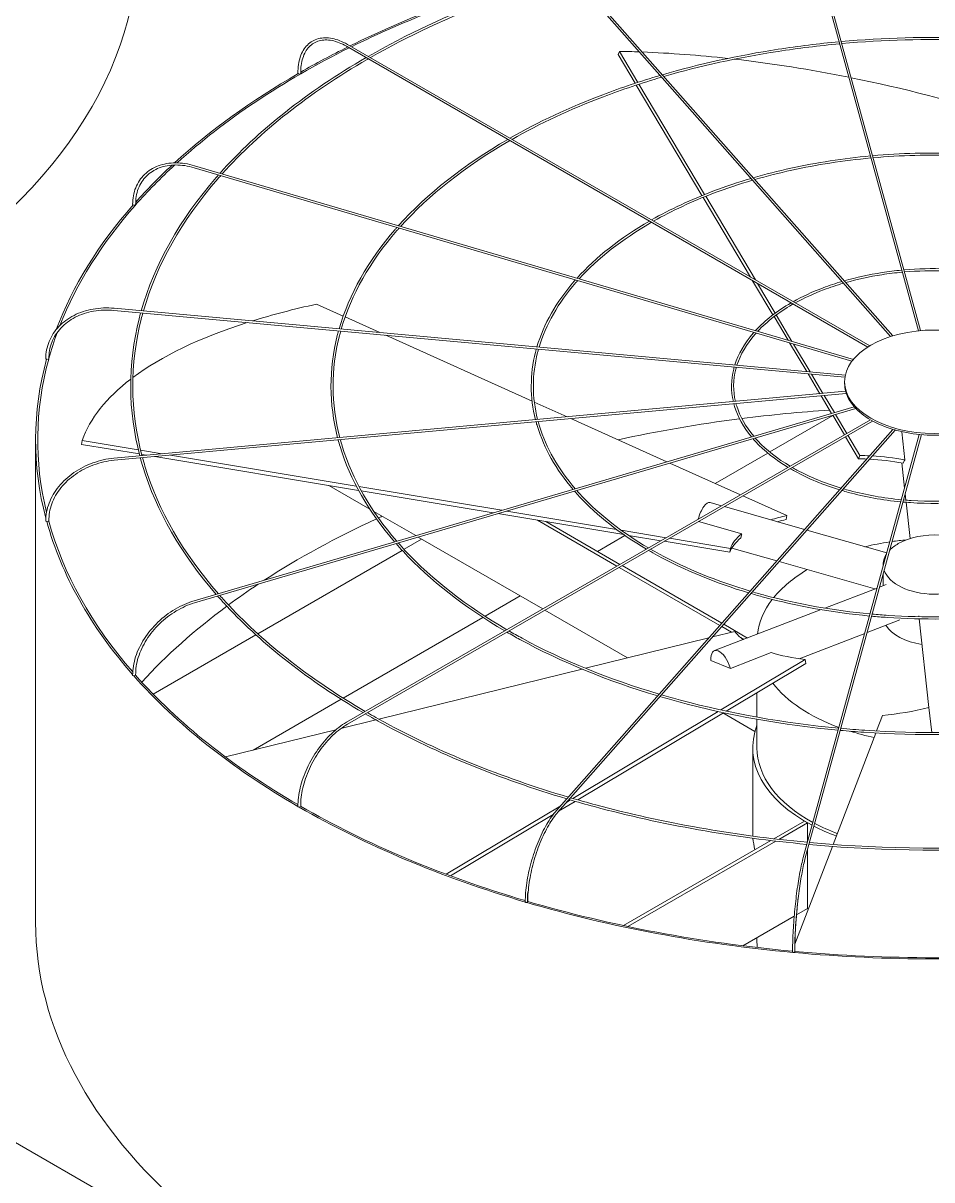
# Model space of a CAD drawing. Header units: millimetres. Extents: x -312439 to 477422, y -331570 to 212570.
# Drawn here: x 395157.4 to 395422.5, y 106336.6 to 106674.1 of the extents above; entities that cross this region are included whole.
import ezdxf

# ---------------------------------------------------------------- set-up
doc = ezdxf.new("R2010")
doc.units = ezdxf.units.MM

msp = doc.modelspace()

# ---------------------------------------------------------------- linework, layer by layer
at = {"color": 3, "linetype": 'Continuous', "lineweight": 0, "extrusion": (0, 0.816497, 0.57735)}
for p, q in [((396004.965, 105856.857), (393969.388, 107032.098)), ((395161.05, 106411.683), (395161.05, 106552.423))]:
    msp.add_line(p, q, dxfattribs=at)
at = {"color": 0, "linetype": 'Continuous', "lineweight": 0, "extrusion": (0, 0.816497, 0.57735)}
for p, q in [((395385.571, 106706.9), (395419.192, 106584.343)), ((395384.98, 106706.738), (395418.573, 106584.283)), ((395411.113, 106582.817), (395313.431, 106693.501)), ((395410.472, 106582.618), (395312.972, 106693.096)), ((395251.739, 106667.316), (395403.771, 106579.54)), ((395252.045, 106667.847), (395404.363, 106579.906)), ((395330.972, 106664.873), (395331.342, 106665.84)), ((395335.934, 106656.533), (395330.972, 106664.873)), ((395331.342, 106665.84), (395336.726, 106656.792)), ((395337.047, 106656.253), (395356.197, 106624.066)), ((395355.435, 106623.758), (395336.255, 106655.994)), ((395207.262, 106631.89), (395399.193, 106575.429)), ((395207.435, 106632.478), (395399.602, 106575.947)), ((395369.577, 106599.99), (395355.752, 106623.226)), ((395356.514, 106623.534), (395371.018, 106599.158)), ((395376.143, 106588.955), (395370.218, 106598.912)), ((395371.659, 106598.081), (395376.798, 106589.443)), ((395250.783, 106588.593), (395243.024, 106592.084)), ((395397.143, 106570.768), (395183.902, 106590.268)), ((395397.257, 106571.373), (395183.958, 106590.877)), ((395377.112, 106588.915), (395381.693, 106581.216)), ((395261.45, 106583.791), (395251.343, 106588.34)), ((395380.547, 106581.553), (395376.458, 106588.425)), ((395305.88, 106563.795), (395263.165, 106583.019)), ((395385.991, 106572.403), (395381.007, 106580.779)), ((395382.154, 106580.442), (395386.991, 106572.311)), ((395389.828, 106565.955), (395386.378, 106571.753)), ((395387.378, 106571.661), (395390.725, 106566.037)), ((395397.04, 106568.934), (395397.04, 106569.434)), ((395397.344, 106566.642), (395183.902, 106547.124)), ((395397.525, 106566.044), (395183.958, 106546.514)), ((395393.244, 106560.213), (395390.175, 106565.371)), ((395391.072, 106565.454), (395394.049, 106560.449)), ((395207.262, 106505.501), (395399.832, 106562.15)), ((395207.435, 106504.914), (395400.291, 106561.647)), ((395316.067, 106559.21), (395306.531, 106563.502)), ((395404.593, 106558.326), (395251.739, 106470.076)), ((395345.226, 106546.087), (395317.203, 106558.699)), ((395375.19, 106548.956), (395393.613, 106559.593)), ((395396.982, 106553.931), (395393.567, 106559.669)), ((395394.372, 106559.906), (395397.685, 106554.338)), ((395252.045, 106469.545), (395405.212, 106557.976)), ((395312.972, 106444.296), (395411.149, 106555.541)), ((395313.431, 106443.89), (395411.799, 106555.353)), ((395174.454, 106551.165), (395174.619, 106552.311)), ((395174.619, 106552.311), (395191.006, 106549.582)), ((395384.98, 106430.654), (395418.834, 106554.059)), ((395419.454, 106554.003), (395385.571, 106430.492)), ((395401.126, 106546.966), (395397.295, 106553.405)), ((395397.999, 106553.811), (395401.496, 106547.933)), ((395414.649, 106546.658), (395413.736, 106554.867)), ((395191.309, 106548.359), (395174.454, 106551.165)), ((395191.663, 106549.473), (395198.017, 106548.415)), ((395193.471, 106547.999), (395191.97, 106548.249)), ((395359.271, 106539.765), (395374.624, 106548.63)), ((395255.288, 106537.708), (395195.856, 106547.602)), ((395200.402, 106548.018), (395254.606, 106538.994)), ((395366.674, 106536.433), (395346.083, 106545.701)), ((395401.126, 106546.966), (395401.496, 106547.933)), ((395413.705, 106545.787), (395414.53, 106538.37)), ((395258.551, 106532.245), (395246.578, 106539.158)), ((395255.362, 106538.868), (395297.077, 106531.923)), ((395294.532, 106531.174), (395256.056, 106537.58)), ((395380.147, 106530.37), (395367.362, 106536.124)), ((395414.713, 106536.723), (395414.918, 106534.882)), ((395271.925, 106524.524), (395259.743, 106531.557)), ((395298.463, 106531.692), (395330.492, 106526.36)), ((395357.795, 106534.195), (395361.141, 106533.239)), ((395361.961, 106533.005), (395385.361, 106526.32)), ((395414.987, 106534.262), (395416.162, 106523.696)), ((395332.612, 106524.834), (395295.918, 106530.943)), ((395307.433, 106529.026), (395330.639, 106515.628)), ((395331.505, 106516.128), (395309.867, 106528.621)), ((395354.392, 106528.635), (395367.015, 106525.029)), ((395379.982, 106529.225), (395380.147, 106530.37)), ((395324.918, 106519.932), (395332.973, 106524.583)), ((395331.836, 106526.136), (395345.033, 106523.939)), ((395343.456, 106523.029), (395334.035, 106524.597)), ((395386.013, 106526.134), (395409.345, 106519.468)), ((395268.516, 106520.552), (395273.66, 106523.522)), ((395308.985, 106503.127), (395272.658, 106524.101)), ((395363.567, 106519.68), (395344.407, 106522.87)), ((395345.984, 106523.78), (395363.732, 106520.826)), ((395225.842, 106495.914), (395267.972, 106520.238)), ((395363.567, 106519.68), (395363.732, 106520.826)), ((395364.133, 106520.887), (395377.257, 106517.138)), ((395331.251, 106515.275), (395360.639, 106498.308)), ((395361.224, 106498.97), (395332.117, 106515.775)), ((395377.909, 106516.951), (395405.864, 106508.965)), ((395408.299, 106516.087), (395408.299, 106515.658)), ((395408.299, 106513.343), (395408.299, 106509.902)), ((395391.306, 106503.365), (395406.534, 106509.223)), ((395407.244, 106509.496), (395409.189, 106510.244)), ((395292.143, 106501.009), (395302.398, 106506.93)), ((395333.7, 106488.858), (395309.598, 106502.773)), ((395359.081, 106490.97), (395390.178, 106502.932)), ((395418.701, 106500.862), (395418.674, 106501.105)), ((395250.787, 106477.132), (395291.548, 106500.665)), ((395361.18, 106497.995), (395364.056, 106496.335)), ((395368.683, 106494.663), (395361.765, 106498.658)), ((395403.611, 106496.254), (395413.158, 106499.926)), ((395421.649, 106474.348), (395418.769, 106500.248)), ((395195.332, 106478.299), (395225.285, 106495.593)), ((395357.466, 106494.712), (395321.449, 106485.84)), ((395364.989, 106496.565), (395358.51, 106494.969)), ((395366.691, 106494.814), (395367.644, 106494.263)), ((395383.785, 106488.627), (395402.901, 106495.981)), ((395358.012, 106488.077), (395363.708, 106485.808)), ((395360.919, 106473.67), (395385.511, 106488.39)), ((395363.708, 106485.808), (395375.641, 106490.398)), ((395385.717, 106487.258), (395385.511, 106488.39)), ((395320.444, 106485.593), (395261.176, 106470.994)), ((395385.717, 106487.258), (395362.46, 106473.337)), ((395371.475, 106471.577), (395371.475, 106478.734)), ((395224.514, 106461.963), (395250.188, 106476.786)), ((395421.649, 106474.348), (395422.457, 106467.082)), ((395260.302, 106470.779), (395250.11, 106468.268)), ((395317.777, 106447.846), (395360.154, 106473.212)), ((395361.689, 106472.876), (395319.19, 106447.437)), ((395370.89, 106467.386), (395361.538, 106472.786)), ((395371.475, 106462.645), (395371.475, 106470.955)), ((395408.118, 106472.084), (395406.379, 106467.546)), ((395248.663, 106467.912), (395216.403, 106459.966)), ((395406.149, 106466.945), (395393.694, 106434.437)), ((395370.25, 106437.642), (395370.25, 106462.645)), ((395318.471, 106447.007), (395313.618, 106444.102)), ((395315.965, 106446.762), (395317.061, 106447.417)), ((395280.833, 106425.733), (395314.234, 106445.725)), ((395312.045, 106443.16), (395282.125, 106425.251)), ((395385.35, 106441.249), (395376.408, 106436.086)), ((395377.851, 106435.919), (395386.216, 106440.749)), ((395386.216, 106440.749), (395385.35, 106441.249)), ((395386.216, 106440.749), (395386.216, 106435.16)), ((395375.523, 106435.575), (395332.537, 106410.757)), ((395333.804, 106410.489), (395376.961, 106435.405)), ((395393.465, 106433.84), (395382.543, 106405.333)), ((395386.216, 106432.845), (395386.216, 106415.746)), ((395382.348, 106413.512), (395367.377, 106404.869)), ((395386.216, 106415.746), (395383.013, 106413.896)), ((395371.475, 106406.248), (395371.475, 106407.235)), ((395381.865, 106403.563), (395381.762, 106403.295))]:
    msp.add_line(p, q, dxfattribs=at)
at = {"color": 3, "linetype": 'Continuous', "lineweight": 0}
for centre, start_param, end_param in [((394928.579, 106697.296), 2.3561945, 3.1415927), ((395423.275, 106411.683), 0, 2.3561945)]:
    msp.add_ellipse(centre, major_axis=(-262.225, 0), ratio=0.5773503, start_param=start_param, end_param=end_param, dxfattribs=at)
at = {"color": 0, "linetype": 'Continuous', "lineweight": 0}
for centre, major_axis, ratio, start_param, end_param in [((395423.275, 106552.423), (-262.225, 0), 0.5773503, 5.1849758, 5.420347), ((395423.275, 106552.423), (-261.613, 0), 0.5773503, 5.183912, 5.4201653), ((395423.275, 106552.423), (-261.613, 0), 0.5773503, 5.4234857, 5.718128), ((395423.275, 106552.423), (-262.225, 0), 0.5773503, 5.4236595, 5.4949761), ((395423.646, 106510.707), (-236.033, 90.421), 0.5343599, 5.2814302, 5.3074736), ((395423.646, 106510.707), (-236.033, 90.421), 0.5343599, 5.1688261, 5.2776752), ((395423.646, 106510.707), (-236.033, 90.421), 0.5343599, 5.0198116, 5.1604272), ((395423.275, 106552.423), (-262.225, 0), 0.5773503, 5.4989549, 5.7196003), ((395237.854, 106659.476), (0.306, 0), 0.5773503, 3.1415927, 4.450555), ((395238.07, 106659.351), (0.306, 0.004), 0.5683066, 3.9193388, 5.4901351), ((395238.07, 106659.351), (0.306, 0.004), 0.5683066, 5.4901351, 6.2831853), ((395423.646, 106510.707), (-236.033, 90.421), 0.5343599, 4.8289255, 5.0170065), ((395423.275, 106552.423), (-261.613, 0), 0.5773503, 5.7230202, 5.8115447), ((395423.275, 106552.423), (-262.225, 0), 0.5773503, 5.7247725, 5.8068149), ((395423.275, 106552.423), (-262.225, 0), 0.5773503, 5.8129334, 6.0685314), ((395423.275, 106552.423), (-261.613, 0), 0.5773503, 5.8119417, 6.0598961), ((395189.659, 106621.178), (0.306, 0), 0.5773503, 3.1415927, 4.7647143), ((395189.932, 106621.098), (0.306, 0.005), 0.5715189, 4.2314546, 5.8022509), ((395189.932, 106621.098), (0.306, 0.005), 0.5715189, 5.8022509, 6.2831853), ((395423.44, 106510.885), (-250.189, 35.961), 0.3284711, 5.5638228, 5.6785471), ((395423.44, 106510.885), (-250.189, 35.961), 0.3284711, 5.6885713, 5.965771), ((395423.275, 106552.423), (-261.613, 0), 0.5773503, 6.0736106, 6.1250005), ((395423.275, 106552.423), (-262.225, 0), 0.5773503, 6.126925, 6.4343205), ((395423.275, 106552.423), (-261.613, 0), 0.5773503, 6.1262297, 6.4235661), ((395164.321, 106576.155), (0.306, 0), 0.5773503, 3.1415927, 5.0788735), ((395164.624, 106576.128), (0.306, 0.006), 0.5752952, 4.5444916, 6.1152879), ((395164.624, 106576.128), (0.306, 0.006), 0.5752952, 6.1152879, 6.2831853), ((395423.44, 106510.885), (-250.189, 35.961), 0.3284711, 5.9728515, 6.2156373), ((395423.167, 106568.934), (-26.126, 0), 0.5773503, 0, 0.1535113), ((395423.167, 106568.934), (-26.126, 0), 0.5773503, 0.160648, 0.4676706), ((395423.167, 106568.934), (-26.126, 0), 0.5773503, 0.4748072, 0.7818298), ((395423.275, 106411.183), (-261.613, 0), 0.5773503, 4.9315023, 5.0730373), ((395423.275, 106411.183), (-261.613, 0), 0.5773503, 4.8296672, 4.9289778), ((395423.167, 106568.934), (-26.126, 0), 0.5773503, 0.7889665, 1.0959891), ((395423.167, 106568.934), (-26.126, 0), 0.5773503, 1.1031258, 1.4101484), ((395423.167, 106568.934), (-26.126, 0), 0.5773503, 1.417285, 1.7243076), ((395423.275, 106509.74), (-56.639, 21.698), 0.5343599, 5.2632147, 5.3074736), ((395423.646, 106510.707), (56.639, -21.698), 0.5343599, 2.113134, 2.1658809), ((395423.275, 106509.74), (-56.639, 21.698), 0.5343599, 5.0728277, 5.2488944), ((395423.646, 106510.707), (56.639, -21.698), 0.5343599, 1.92896, 2.0989228), ((395356.277, 106528.88), (1.518, 5.315), 0.3621096, 0, 1.5955332), ((395164.321, 106528.816), (0.306, 0), 0.5773503, 3.1415927, 5.3930328), ((395423.275, 106552.423), (-262.225, 0), 0.5773503, 0.15775, 0.4689102), ((395164.624, 106528.844), (0.306, 0.006), 0.5792658, 4.8585762, 6.2831853), ((395423.275, 106552.423), (-261.613, 0), 0.5773503, 0.1573017, 0.4645126), ((395423.275, 106411.183), (-261.613, 0), 0.5773503, 5.3840325, 5.5566031), ((395423.275, 106411.183), (-261.613, 0), 0.5773503, 5.3759613, 5.381266), ((395423.44, 106510.885), (-60.036, 8.629), 0.3284711, 5.5638228, 5.6832782), ((395423.275, 106509.74), (-60.036, 8.629), 0.3284711, 5.5638228, 5.6281345), ((395423.44, 106510.885), (-60.036, 8.629), 0.3284711, 5.9787164, 6.2156373), ((395423.275, 106516.087), (-14.976, 0), 0.5773503, 3.6916997, 5.4977871), ((395423.275, 106509.74), (-60.036, 8.629), 0.3284711, 5.9809914, 6.2156373), ((395423.275, 106493.775), (-51.8, 0), 0.5773503, 4.9668384, 5.1151413), ((395423.275, 106516.087), (-14.976, 0), 0.5773503, 5.4977871, 5.7722245), ((395423.275, 106493.775), (-51.8, 0), 0.5773503, 4.8725497, 4.9536635), ((395423.275, 106516.087), (-14.976, 0), 0.5773503, 5.9253681, 6.3268432), ((395423.275, 106493.775), (-51.8, 0), 0.5773503, 5.5125312, 5.8454489), ((395423.275, 106516.087), (-14.976, 0), 0.5773503, 0.1968015, 2.9056449), ((395423.275, 106411.183), (-261.613, 0), 0.5773503, 5.5668053, 5.6187776), ((395423.275, 106493.775), (-51.8, 0), 0.5773503, 5.864801, 6.2160224), ((395423.275, 106411.183), (-261.613, 0), 0.5773503, 5.6218563, 5.7966666), ((395423.275, 106501.18), (-14.976, 0), 0.5773503, 0.3310244, 1.3226651), ((395423.069, 106510.871), (-59.674, -10.853), 0.3443205, 0.1772511, 0.3142745), ((395361.066, 106485.811), (-1.984, 5.159), 0.4527097, 4.5393785, 7.2340672), ((395423.069, 106510.871), (-59.674, -10.853), 0.3443205, 0.5921448, 0.8290657), ((395189.659, 106483.794), (0.306, 0), 0.5773503, 3.1415927, 5.7071921), ((395423.275, 106552.423), (-262.225, 0), 0.5773503, 0.4717795, 0.7837457), ((395189.932, 106483.874), (0.306, 0.005), 0.5830421, 5.1737369, 6.2831853), ((395423.275, 106552.423), (-261.613, 0), 0.5773503, 0.4715588, 0.781436), ((395423.275, 106493.775), (-51.8, 0), 0.5773503, 0.4237953, 1.0021877), ((395422.905, 106510.679), (-56.425, -22.248), 0.5660586, 1.0925617, 1.3294826), ((395423.275, 106462.645), (-53.025, 0), 0.5773503, 6.0678252, 7.1147249), ((395423.275, 106493.775), (-51.8, 0), 0.5773503, 1.0153625, 1.0203014), ((395423.275, 106493.775), (-51.8, 0), 0.5773503, 1.0757224, 1.2236785), ((395423.275, 106462.645), (-51.8, 0), 0.5773503, 0, 0.8158921), ((395237.854, 106445.495), (0.306, 0), 0.5773503, 3.1415927, 6.0213513), ((395423.275, 106552.423), (-262.225, 0), 0.5773503, 0.7858257, 1.0981183), ((395238.07, 106445.62), (0.306, 0.004), 0.5862544, 5.4898935, 6.2831853), ((395423.275, 106552.423), (-261.613, 0), 0.5773503, 0.7858227, 1.096892), ((395423.275, 106462.645), (-51.8, 0), 0.5773503, 0.8304704, 0.9913861), ((395423.275, 106437.642), (-53.025, 0), 0.5773503, 0, 0.0255506), ((395423.275, 106462.645), (-53.025, 0), 0.5773503, 0.8456372, 1.0001122), ((395423.275, 106437.642), (-53.025, 0), 0.5773503, 0.0459168, 0.1554998), ((395304.189, 106417.67), (-0.306, 0), 0.5773503, 0, 3.1415927), ((395423.275, 106552.423), (-262.225, 0), 0.5773503, 1.0998851, 1.4125333), ((395304.328, 106417.827), (-0.306, -0.003), 0.5885883, 2.6652649, 3.1415927), ((395423.275, 106552.423), (-261.613, 0), 0.5773503, 1.1000981, 1.4118355), ((395423.275, 106437.642), (-53.025, 0), 0.5773503, 0.7969487, 0.8037884), ((395423.275, 106406.248), (-51.8, 0), 0.5773503, 0, 0.0632109), ((395382.17, 106403.041), (-0.306, 0), 0.5773503, 0, 3.1415927), ((395382.218, 106403.216), (-0.306, -0.001), 0.5898153, 2.9827557, 3.1415927), ((395423.275, 106552.423), (-261.613, 0), 0.5773503, 1.41439, 1.726367), ((395423.275, 106552.423), (-262.225, 0), 0.5773503, 1.4139544, 1.727034)]:
    msp.add_ellipse(centre, major_axis=major_axis, ratio=ratio, start_param=start_param, end_param=end_param, dxfattribs=at)
msp.add_ellipse((395423.167, 106569.434), major_axis=(-26.126, 0), ratio=0.5773503, dxfattribs=at)
for points, knots in [([(395316.698, 106688.874), (395309.025, 106686.614), (395301.567, 106684.109), (395281.335, 106676.421), (395269.158, 106670.713), (395258.081, 106664.362)], [5.96956861, 5.96956861, 5.96956861, 5.96956861, 6.07987049, 6.07987049, 6.27966483, 6.27966483, 6.27966483, 6.27966483]), ([(395317.146, 106688.367), (395309.372, 106686.085), (395301.821, 106683.552), (395281.67, 106675.89), (395269.644, 106670.262), (395258.694, 106664.008)], [5.96825255, 5.96825255, 5.96825255, 5.96825255, 6.08012371, 6.08012371, 6.27780239, 6.27780239, 6.27780239, 6.27780239]), ([(395237.548, 106659.476), (395237.548, 106661.201), (395237.784, 106662.797), (395238.718, 106665.576), (395239.416, 106666.76), (395241.215, 106668.58), (395242.313, 106669.216), (395244.781, 106669.867), (395246.148, 106669.884), (395249.012, 106669.315), (395250.512, 106668.727), (395252.019, 106667.862), (395252.032, 106667.854), (395252.045, 106667.847)], [0, 0, 0, 0, 0.3141593, 0.3141593, 0.6283185, 0.6283185, 0.9411039, 0.9411039, 1.2538555, 1.2538555, 1.5680148, 1.5680148, 1.5707963, 1.5707963, 1.5707963, 1.5707963]), ([(395450.281, 106668.692), (395444.698, 106669.195), (395439.072, 106669.543), (395420.954, 106670.154), (395408.401, 106669.805), (395396.053, 106668.692)], [5.34296141, 5.34296141, 5.34296141, 5.34296141, 5.43938168, 5.43938168, 5.65261288, 5.65261288, 5.65261288, 5.65261288]), ([(395251.739, 106667.316), (395250.302, 106668.146), (395248.87, 106668.707), (395246.17, 106669.242), (395244.904, 106669.217), (395242.653, 106668.603), (395241.666, 106668.016), (395240.043, 106666.322), (395239.407, 106665.214), (395238.562, 106662.566), (395238.354, 106661.029), (395238.377, 106659.355)], [4.712389, 4.712389, 4.712389, 4.712389, 5.029657, 5.029657, 5.3469251, 5.3469251, 5.6641931, 5.6641931, 5.9814611, 5.9814611, 6.2987292, 6.2987292, 6.2987292, 6.2987292]), ([(395395.433, 106668.635), (395389.447, 106668.083), (395383.511, 106667.353), (395365.995, 106664.643), (395354.657, 106662.143), (395343.88, 106659)], [5.65618024, 5.65618024, 5.65618024, 5.65618024, 5.75959703, 5.75959703, 5.96555925, 5.96555925, 5.96555925, 5.96555925]), ([(395395.598, 106668.036), (395389.542, 106667.479), (395383.537, 106666.74), (395366.126, 106664.038), (395354.954, 106661.578), (395344.328, 106658.492)], [5.6555551, 5.6555551, 5.6555551, 5.6555551, 5.760393, 5.760393, 5.9637948, 5.9637948, 5.9637948, 5.9637948]), ([(395450.117, 106668.092), (395444.51, 106668.595), (395438.86, 106668.941), (395420.852, 106669.536), (395408.434, 106669.188), (395396.217, 106668.092)], [5.34359392, 5.34359392, 5.34359392, 5.34359392, 5.44060854, 5.44060854, 5.65198037, 5.65198037, 5.65198037, 5.65198037]), ([(395343.231, 106658.81), (395337.48, 106657.115), (395331.891, 106655.237), (395316.771, 106649.492), (395307.68, 106645.237), (395299.404, 106640.504)], [5.96969757, 5.96969757, 5.96969757, 5.96969757, 6.07982614, 6.07982614, 6.27841616, 6.27841616, 6.27841616, 6.27841616]), ([(395343.678, 106658.303), (395337.828, 106656.586), (395332.145, 106654.68), (395317.106, 106648.962), (395308.167, 106644.786), (395300.018, 106640.149)], [5.96794353, 5.96794353, 5.96794353, 5.96794353, 6.08016355, 6.08016355, 6.27592849, 6.27592849, 6.27592849, 6.27592849]), ([(395441.141, 106635.375), (395437.468, 106635.704), (395433.767, 106635.931), (395421.758, 106636.339), (395413.408, 106636.11), (395405.192, 106635.375)], [5.34408303, 5.34408303, 5.34408303, 5.34408303, 5.43906993, 5.43906993, 5.65149126, 5.65149126, 5.65149126, 5.65149126]), ([(395189.353, 106621.178), (395189.353, 106622.91), (395189.652, 106624.56), (395190.828, 106627.53), (395191.704, 106628.849), (395193.945, 106631.016), (395195.308, 106631.863), (395198.38, 106633.005), (395200.087, 106633.299), (395203.675, 106633.312), (395205.556, 106633.031), (395207.435, 106632.478)], [4.712389, 4.712389, 4.712389, 4.712389, 5.0265482, 5.0265482, 5.3407075, 5.3407075, 5.6548668, 5.6548668, 5.969026, 5.969026, 6.2831853, 6.2831853, 6.2831853, 6.2831853]), ([(395207.262, 106631.89), (395205.446, 106632.425), (395203.634, 106632.692), (395200.199, 106632.668), (395198.578, 106632.379), (395195.685, 106631.278), (395194.414, 106630.469), (395192.34, 106628.41), (395191.536, 106627.162), (395190.47, 106624.338), (395190.21, 106622.764), (395190.238, 106621.103)], [0, 0, 0, 0, 0.317268, 0.317268, 0.6345361, 0.6345361, 0.9518041, 0.9518041, 1.2690722, 1.2690722, 1.5863402, 1.5863402, 1.5863402, 1.5863402]), ([(395404.573, 106635.319), (395400.61, 106634.952), (395396.679, 106634.467), (395385.072, 106632.673), (395377.555, 106631.02), (395370.405, 106628.944)], [5.65683386, 5.65683386, 5.65683386, 5.65683386, 5.75939254, 5.75939254, 5.96383461, 5.96383461, 5.96383461, 5.96383461]), ([(395404.737, 106634.719), (395400.704, 106634.348), (395396.704, 106633.854), (395385.203, 106632.068), (395377.852, 106630.455), (395370.853, 106628.436)], [5.65589869, 5.65589869, 5.65589869, 5.65589869, 5.76058509, 5.76058509, 5.96118261, 5.96118261, 5.96118261, 5.96118261]), ([(395440.977, 106634.775), (395437.28, 106635.103), (395433.555, 106635.33), (395421.655, 106635.721), (395413.441, 106635.493), (395405.357, 106634.775)], [5.34503474, 5.34503474, 5.34503474, 5.34503474, 5.44090812, 5.44090812, 5.65053954, 5.65053954, 5.65053954, 5.65053954]), ([(395214.403, 106629.79), (395214.177, 106629.535), (395213.953, 106629.279), (395203.113, 106616.81), (395195.716, 106603.655), (395191.88, 106590.153)], [0.31387846, 0.31387846, 0.31387846, 0.31387846, 0.32022171, 0.32022171, 0.6228537, 0.6228537, 0.6228537, 0.6228537]), ([(395215.052, 106629.599), (395214.779, 106629.291), (395214.508, 106628.983), (395203.676, 106616.537), (395196.323, 106603.482), (395192.501, 106590.096)], [0.31209175, 0.31209175, 0.31209175, 0.31209175, 0.31977769, 0.31977769, 0.62202139, 0.62202139, 0.62202139, 0.62202139]), ([(395369.756, 106628.754), (395365.931, 106627.626), (395362.213, 106626.377), (395352.203, 106622.574), (395346.196, 106619.769), (395340.718, 106616.651)], [5.97003164, 5.97003164, 5.97003164, 5.97003164, 6.07973571, 6.07973571, 6.27604568, 6.27604568, 6.27604568, 6.27604568]), ([(395370.203, 106628.247), (395366.279, 106627.097), (395362.467, 106625.82), (395352.538, 106622.044), (395346.683, 106619.318), (395341.333, 106616.296)], [5.96740299, 5.96740299, 5.96740299, 5.96740299, 6.08024114, 6.08024114, 6.27230164, 6.27230164, 6.27230164, 6.27230164]), ([(395266.468, 106614.473), (395266.292, 106614.274), (395266.117, 106614.074), (395258.023, 106604.761), (395252.487, 106594.95), (395249.591, 106584.876)], [0.31368489, 0.31368489, 0.31368489, 0.31368489, 0.32029533, 0.32029533, 0.62093354, 0.62093354, 0.62093354, 0.62093354]), ([(395267.118, 106614.282), (395266.894, 106614.031), (395266.672, 106613.778), (395258.586, 106604.489), (395253.095, 106594.777), (395250.212, 106584.819)], [0.31130083, 0.31130083, 0.31130083, 0.31130083, 0.31970361, 0.31970361, 0.61980435, 0.61980435, 0.61980435, 0.61980435]), ([(395432.002, 106602.058), (395430.238, 106602.212), (395428.463, 106602.32), (395422.562, 106602.524), (395418.415, 106602.415), (395414.332, 106602.058)], [5.34742678, 5.34742678, 5.34742678, 5.34742678, 5.43812478, 5.43812478, 5.64814751, 5.64814751, 5.64814751, 5.64814751]), ([(395318.526, 106599.159), (395318.401, 106599.018), (395318.277, 106598.877), (395312.929, 106592.721), (395309.255, 106586.249), (395307.3, 106579.599)], [0.31344956, 0.31344956, 0.31344956, 0.31344956, 0.32044212, 0.32044212, 0.61727915, 0.61727915, 0.61727915, 0.61727915]), ([(395319.176, 106598.968), (395319.003, 106598.775), (395318.832, 106598.581), (395313.493, 106592.449), (395309.863, 106586.075), (395307.922, 106579.542)], [0.30986952, 0.30986952, 0.30986952, 0.30986952, 0.31955549, 0.31955549, 0.6155298, 0.6155298, 0.6155298, 0.6155298]), ([(395413.713, 106602.002), (395411.772, 106601.82), (395409.848, 106601.582), (395404.15, 106600.703), (395400.453, 106599.898), (395396.93, 106598.888)], [5.65878241, 5.65878241, 5.65878241, 5.65878241, 5.75876753, 5.75876753, 5.95869527, 5.95869527, 5.95869527, 5.95869527]), ([(395413.877, 106601.402), (395411.866, 106601.216), (395409.873, 106600.969), (395404.281, 106600.098), (395400.75, 106599.332), (395397.379, 106598.379)], [5.65692719, 5.65692719, 5.65692719, 5.65692719, 5.76114351, 5.76114351, 5.95335964, 5.95335964, 5.95335964, 5.95335964]), ([(395431.837, 106601.457), (395430.05, 106601.612), (395428.252, 106601.718), (395422.459, 106601.906), (395418.448, 106601.799), (395414.497, 106601.457)], [5.34934775, 5.34934775, 5.34934775, 5.34934775, 5.44178794, 5.44178794, 5.64622654, 5.64622654, 5.64622654, 5.64622654]), ([(395396.28, 106598.698), (395394.382, 106598.137), (395392.536, 106597.516), (395387.635, 106595.656), (395384.712, 106594.301), (395382.033, 106592.798)], [5.97102709, 5.97102709, 5.97102709, 5.97102709, 6.0794509, 6.0794509, 6.26898955, 6.26898955, 6.26898955, 6.26898955]), ([(395396.728, 106598.192), (395394.729, 106597.608), (395392.789, 106596.959), (395387.971, 106595.126), (395385.2, 106593.85), (395382.651, 106592.441)], [5.96578422, 5.96578422, 5.96578422, 5.96578422, 6.08045705, 6.08045705, 6.26142742, 6.26142742, 6.26142742, 6.26142742]), ([(395164.015, 106576.155), (395164.015, 106577.892), (395164.348, 106579.599), (395165.647, 106582.786), (395166.613, 106584.263), (395169.077, 106586.842), (395170.576, 106587.943), (395173.955, 106589.664), (395175.836, 106590.284), (395179.798, 106590.986), (395181.879, 106591.068), (395183.958, 106590.877)], [4.712389, 4.712389, 4.712389, 4.712389, 5.0265482, 5.0265482, 5.3407075, 5.3407075, 5.6548668, 5.6548668, 5.969026, 5.969026, 6.2831853, 6.2831853, 6.2831853, 6.2831853]), ([(395183.902, 106590.268), (395181.887, 106590.452), (395179.873, 106590.369), (395176.049, 106589.681), (395174.24, 106589.075), (395171.009, 106587.405), (395169.587, 106586.34), (395167.268, 106583.861), (395166.371, 106582.448), (395165.187, 106579.409), (395164.899, 106577.785), (395164.93, 106576.133)], [6.2831853, 6.2831853, 6.2831853, 6.2831853, 6.6004533, 6.6004533, 6.9177214, 6.9177214, 7.2349894, 7.2349894, 7.5522575, 7.5522575, 7.8695255, 7.8695255, 7.8695255, 7.8695255]), ([(395191.712, 106589.553), (395191.553, 106588.976), (395191.4, 106588.398), (395187.901, 106574.578), (395187.968, 106561.044), (395191.451, 106547.815)], [0.6273321, 0.6273321, 0.6273321, 0.6273321, 0.64026634, 0.64026634, 0.9362265, 0.9362265, 0.9362265, 0.9362265]), ([(395192.332, 106589.497), (395192.17, 106588.912), (395192.014, 106588.326), (395188.511, 106574.541), (395188.58, 106561.059), (395192.069, 106547.871)], [0.62653255, 0.62653255, 0.62653255, 0.62653255, 0.63973087, 0.63973087, 0.93697289, 0.93697289, 0.93697289, 0.93697289]), ([(395249.422, 106584.276), (395249.297, 106583.825), (395249.177, 106583.373), (395246.565, 106573.048), (395246.597, 106562.958), (395249.156, 106553.091)], [0.62689443, 0.62689443, 0.62689443, 0.62689443, 0.64035432, 0.64035432, 0.93404611, 0.93404611, 0.93404611, 0.93404611]), ([(395250.042, 106584.22), (395249.914, 106583.761), (395249.791, 106583.301), (395247.175, 106573.011), (395247.209, 106562.973), (395249.774, 106553.148)], [0.62582334, 0.62582334, 0.62582334, 0.62582334, 0.63964072, 0.63964072, 0.93502054, 0.93502054, 0.93502054, 0.93502054]), ([(395370.584, 106583.845), (395370.511, 106583.763), (395370.438, 106583.68), (395367.835, 106580.68), (395366.024, 106577.547), (395365.013, 106574.321)], [0.31275087, 0.31275087, 0.31275087, 0.31275087, 0.32087906, 0.32087906, 0.60646372, 0.60646372, 0.60646372, 0.60646372]), ([(395371.234, 106583.654), (395371.113, 106583.519), (395370.993, 106583.384), (395368.4, 106580.41), (395366.633, 106577.374), (395365.637, 106574.264)], [0.30556743, 0.30556743, 0.30556743, 0.30556743, 0.31911145, 0.31911145, 0.60263629, 0.60263629, 0.60263629, 0.60263629]), ([(395307.128, 106578.999), (395307.039, 106578.678), (395306.953, 106578.356), (395305.228, 106571.526), (395305.225, 106564.876), (395306.865, 106558.368)], [0.62618978, 0.62618978, 0.62618978, 0.62618978, 0.64052907, 0.64052907, 0.92987427, 0.92987427, 0.92987427, 0.92987427]), ([(395307.748, 106578.943), (395307.656, 106578.613), (395307.568, 106578.284), (395305.838, 106571.489), (395305.837, 106564.89), (395307.483, 106558.425)], [0.62457061, 0.62457061, 0.62457061, 0.62457061, 0.6394598, 0.6394598, 0.93127617, 0.93127617, 0.93127617, 0.93127617]), ([(395364.835, 106573.722), (395364.781, 106573.531), (395364.73, 106573.338), (395363.89, 106570.004), (395363.856, 106566.794), (395364.581, 106563.646)], [0.62410482, 0.62410482, 0.62410482, 0.62410482, 0.64104385, 0.64104385, 0.91753144, 0.91753144, 0.91753144, 0.91753144]), ([(395365.456, 106573.666), (395365.398, 106573.466), (395365.344, 106573.267), (395364.501, 106569.967), (395364.468, 106566.808), (395365.196, 106563.702)], [0.62079185, 0.62079185, 0.62079185, 0.62079185, 0.63891194, 0.63891194, 0.91997787, 0.91997787, 0.91997787, 0.91997787]), ([(395364.728, 106563.045), (395364.798, 106562.78), (395364.872, 106562.517), (395365.887, 106559.165), (395367.555, 106556.157), (395369.888, 106553.342)], [0.93516687, 0.93516687, 0.93516687, 0.93516687, 0.95843835, 0.95843835, 1.2316048, 1.2316048, 1.2316048, 1.2316048]), ([(395365.347, 106563.101), (395365.416, 106562.843), (395365.49, 106562.585), (395366.506, 106559.289), (395368.178, 106556.319), (395370.528, 106553.53)], [0.93813971, 0.93813971, 0.93813971, 0.93813971, 0.96156851, 0.96156851, 1.23828559, 1.23828559, 1.23828559, 1.23828559]), ([(395307.021, 106557.768), (395307.144, 106557.309), (395307.275, 106556.851), (395309.353, 106550.02), (395312.872, 106543.814), (395317.822, 106538.025)], [0.93878416, 0.93878416, 0.93878416, 0.93878416, 0.9592157, 0.9592157, 1.24402203, 1.24402203, 1.24402203, 1.24402203]), ([(395307.64, 106557.824), (395307.763, 106557.371), (395307.893, 106556.919), (395309.973, 106550.145), (395313.496, 106543.977), (395318.466, 106538.215)], [0.94031776, 0.94031776, 0.94031776, 0.94031776, 0.96078603, 0.96078603, 1.24747633, 1.24747633, 1.24747633, 1.24747633]), ([(395249.315, 106552.491), (395249.491, 106551.837), (395249.679, 106551.185), (395252.819, 106540.875), (395258.19, 106531.472), (395265.762, 106522.71)], [0.94000678, 0.94000678, 0.94000678, 0.94000678, 0.95947637, 0.95947637, 1.24820492, 1.24820492, 1.24820492, 1.24820492]), ([(395249.934, 106552.547), (395250.11, 106551.9), (395250.297, 106551.253), (395253.439, 106541), (395258.815, 106531.635), (395266.407, 106522.9)], [0.94103976, 0.94103976, 0.94103976, 0.94103976, 0.9605244, 0.9605244, 1.25053309, 1.25053309, 1.25053309, 1.25053309]), ([(395370.32, 106552.831), (395370.567, 106552.546), (395370.82, 106552.263), (395373.626, 106549.231), (395376.821, 106546.687), (395380.546, 106544.442)], [1.24820371, 1.24820371, 1.24820371, 1.24820371, 1.27608724, 1.27608724, 1.54927756, 1.54927756, 1.54927756, 1.54927756]), ([(395370.967, 106553.021), (395371.22, 106552.734), (395371.48, 106552.448), (395374.278, 106549.481), (395377.452, 106546.992), (395381.153, 106544.793)], [1.2552022, 1.2552022, 1.2552022, 1.2552022, 1.28394226, 1.28394226, 1.55644282, 1.55644282, 1.55644282, 1.55644282]), ([(395164.015, 106528.816), (395164.015, 106530.552), (395164.348, 106532.316), (395165.642, 106535.727), (395166.602, 106537.372), (395169.055, 106540.387), (395170.546, 106541.756), (395173.914, 106544.087), (395175.79, 106545.048), (395179.744, 106546.472), (395181.823, 106546.934), (395183.902, 106547.124)], [4.712389, 4.712389, 4.712389, 4.712389, 5.0265482, 5.0265482, 5.3407075, 5.3407075, 5.6548668, 5.6548668, 5.969026, 5.969026, 6.2831853, 6.2831853, 6.2831853, 6.2831853]), ([(395183.958, 106546.514), (395181.943, 106546.33), (395179.926, 106545.879), (395176.095, 106544.489), (395174.281, 106543.55), (395171.038, 106541.279), (395169.609, 106539.948), (395167.278, 106537.03), (395166.376, 106535.444), (395165.187, 106532.176), (395164.899, 106530.495), (395164.93, 106528.849)], [0, 0, 0, 0, 0.317268, 0.317268, 0.6345361, 0.6345361, 0.9518041, 0.9518041, 1.2690722, 1.2690722, 1.5863402, 1.5863402, 1.5863402, 1.5863402]), ([(395191.611, 106547.214), (395191.84, 106546.37), (395192.083, 106545.527), (395196.286, 106531.738), (395203.513, 106519.134), (395213.71, 106507.398)], [0.94070481, 0.94070481, 0.94070481, 0.94070481, 0.95960699, 0.95960699, 1.25038008, 1.25038008, 1.25038008, 1.25038008]), ([(395192.231, 106547.271), (395192.459, 106546.432), (395192.701, 106545.595), (395196.906, 106531.864), (395204.138, 106519.298), (395214.357, 106507.589)], [0.94148414, 0.94148414, 0.94148414, 0.94148414, 0.96039344, 0.96039344, 1.25213605, 1.25213605, 1.25213605, 1.25213605]), ([(395414.149, 106545.713), (395414.254, 106545.987), (395414.394, 106546.265), (395414.594, 106546.577), (395414.621, 106546.618), (395414.649, 106546.658)], [0, 0, 0, 0, 1.7008868, 1.7008868, 1.9577529, 1.9577529, 1.9577529, 1.9577529]), ([(395381.149, 106544.084), (395381.599, 106543.821), (395382.055, 106543.562), (395386.419, 106541.168), (395390.824, 106539.34), (395395.571, 106537.89)], [1.5639266, 1.5639266, 1.5639266, 1.5639266, 1.59638594, 1.59638594, 1.86940636, 1.86940636, 1.86940636, 1.86940636]), ([(395381.761, 106544.437), (395382.207, 106544.179), (395382.66, 106543.926), (395386.976, 106541.593), (395391.328, 106539.809), (395396.017, 106538.394)], [1.5712561, 1.5712561, 1.5712561, 1.5712561, 1.60358263, 1.60358263, 1.87454698, 1.87454698, 1.87454698, 1.87454698]), ([(395396.664, 106538.202), (395397.286, 106538.02), (395397.914, 106537.844), (395403.326, 106536.398), (395408.407, 106535.495), (395413.605, 106534.999)], [1.88697171, 1.88697171, 1.88697171, 1.88697171, 1.922693, 1.922693, 2.19235404, 2.19235404, 2.19235404, 2.19235404]), ([(395318.262, 106537.516), (395318.715, 106536.997), (395319.18, 106536.482), (395324.89, 106530.34), (395331.501, 106525.146), (395339.228, 106520.587)], [1.2523872, 1.2523872, 1.2523872, 1.2523872, 1.27803342, 1.27803342, 1.55997281, 1.55997281, 1.55997281, 1.55997281]), ([(395318.909, 106537.707), (395319.369, 106537.185), (395319.84, 106536.667), (395325.542, 106530.591), (395332.133, 106525.452), (395339.837, 106520.939)], [1.2559207, 1.2559207, 1.2559207, 1.2559207, 1.28197401, 1.28197401, 1.56361702, 1.56361702, 1.56361702, 1.56361702]), ([(395396.217, 106537.695), (395396.838, 106537.511), (395397.466, 106537.333), (395402.964, 106535.843), (395408.142, 106534.911), (395413.441, 106534.399)], [1.88173801, 1.88173801, 1.88173801, 1.88173801, 1.91726722, 1.91726722, 2.19052772, 2.19052772, 2.19052772, 2.19052772]), ([(395414.225, 106534.941), (395414.975, 106534.874), (395415.728, 106534.816), (395421.674, 106534.422), (395426.945, 106534.481), (395432.109, 106534.941)], [2.2030547, 2.2030547, 2.2030547, 2.2030547, 2.24193573, 2.24193573, 2.50933428, 2.50933428, 2.50933428, 2.50933428]), ([(395414.06, 106534.341), (395414.776, 106534.277), (395415.494, 106534.22), (395421.547, 106533.805), (395426.967, 106533.862), (395432.274, 106534.341)], [2.20116261, 2.20116261, 2.20116261, 2.20116261, 2.23802396, 2.23802396, 2.51122637, 2.51122637, 2.51122637, 2.51122637]), ([(395367.015, 106525.029), (395367.003, 106524.976), (395366.992, 106524.922), (395366.909, 106524.516), (395366.85, 106524.172), (395366.803, 106523.847)], [52.4705624, 52.4705624, 52.4705624, 52.4705624, 52.7274285, 52.7274285, 54.4283153, 54.4283153, 54.4283153, 54.4283153]), ([(395266.204, 106522.202), (395266.864, 106521.449), (395267.54, 106520.701), (395276.154, 106511.45), (395286.182, 106503.605), (395297.913, 106496.734)], [1.25379638, 1.25379638, 1.25379638, 1.25379638, 1.27868669, 1.27868669, 1.5635663, 1.5635663, 1.5635663, 1.5635663]), ([(395266.852, 106522.393), (395267.518, 106521.637), (395268.2, 106520.886), (395276.807, 106511.702), (395286.815, 106503.911), (395298.523, 106497.087)], [1.25615972, 1.25615972, 1.25615972, 1.25615972, 1.28131662, 1.28131662, 1.56600951, 1.56600951, 1.56600951, 1.56600951]), ([(395339.836, 106520.231), (395340.688, 106519.736), (395341.553, 106519.248), (395350.367, 106514.431), (395359.353, 106510.739), (395369.045, 106507.832)], [1.56734097, 1.56734097, 1.56734097, 1.56734097, 1.5981909, 1.5981909, 1.87714164, 1.87714164, 1.87714164, 1.87714164]), ([(395340.448, 106520.584), (395341.296, 106520.095), (395342.157, 106519.613), (395350.924, 106514.856), (395359.858, 106511.208), (395369.491, 106508.338)], [1.57102631, 1.57102631, 1.57102631, 1.57102631, 1.60180119, 1.60180119, 1.87974458, 1.87974458, 1.87974458, 1.87974458]), ([(395369.692, 106507.64), (395370.922, 106507.276), (395372.163, 106506.926), (395383.207, 106503.943), (395393.633, 106502.084), (395404.301, 106501.082)], [1.88333864, 1.88333864, 1.88333864, 1.88333864, 1.91863403, 1.91863403, 2.19480098, 2.19480098, 2.19480098, 2.19480098]), ([(395370.139, 106508.147), (395371.37, 106507.785), (395372.611, 106507.437), (395383.569, 106504.498), (395393.898, 106502.669), (395404.465, 106501.681)], [1.88596498, 1.88596498, 1.88596498, 1.88596498, 1.92135596, 1.92135596, 2.19572889, 2.19572889, 2.19572889, 2.19572889]), ([(395189.353, 106483.794), (395189.353, 106485.526), (395189.652, 106487.341), (395190.814, 106490.961), (395191.677, 106492.767), (395193.882, 106496.196), (395195.223, 106497.819), (395198.254, 106500.729), (395199.944, 106502.015), (395203.509, 106504.125), (395205.384, 106504.949), (395207.262, 106505.501)], [4.712389, 4.712389, 4.712389, 4.712389, 5.0265482, 5.0265482, 5.3407075, 5.3407075, 5.6548668, 5.6548668, 5.969026, 5.969026, 6.2831853, 6.2831853, 6.2831853, 6.2831853]), ([(395207.435, 106504.914), (395205.619, 106504.38), (395203.8, 106503.578), (395200.341, 106501.52), (395198.702, 106500.264), (395195.769, 106497.422), (395194.476, 106495.838), (395192.365, 106492.502), (395191.548, 106490.751), (395190.47, 106487.261), (395190.21, 106485.523), (395190.238, 106483.879)], [6.2831853, 6.2831853, 6.2831853, 6.2831853, 6.6004533, 6.6004533, 6.9177214, 6.9177214, 7.2349894, 7.2349894, 7.5522575, 7.5522575, 7.8695255, 7.8695255, 7.8695255, 7.8695255]), ([(395214.154, 106506.89), (395215.018, 106505.906), (395215.903, 106504.928), (395227.421, 106492.569), (395240.87, 106482.072), (395256.609, 106472.887)], [1.25457919, 1.25457919, 1.25457919, 1.25457919, 1.27901417, 1.27901417, 1.56542833, 1.56542833, 1.56542833, 1.56542833]), ([(395214.802, 106507.081), (395215.672, 106506.095), (395216.563, 106505.114), (395228.074, 106492.821), (395241.503, 106482.378), (395257.22, 106473.24)], [1.25635494, 1.25635494, 1.25635494, 1.25635494, 1.28098769, 1.28098769, 1.56726607, 1.56726607, 1.56726607, 1.56726607]), ([(395404.92, 106501.024), (395406.423, 106500.888), (395407.93, 106500.768), (395420.061, 106499.944), (395430.85, 106500.065), (395441.414, 106501.024)], [2.20014358, 2.20014358, 2.20014358, 2.20014358, 2.23901367, 2.23901367, 2.5122454, 2.5122454, 2.5122454, 2.5122454]), ([(395405.085, 106501.624), (395406.622, 106501.486), (395408.165, 106501.365), (395420.188, 106500.561), (395430.829, 106500.684), (395441.249, 106501.624)], [2.20108803, 2.20108803, 2.20108803, 2.20108803, 2.24097619, 2.24097619, 2.51130095, 2.51130095, 2.51130095, 2.51130095]), ([(395298.522, 106496.379), (395299.776, 106495.651), (395301.05, 106494.935), (395314.315, 106487.693), (395327.884, 106482.137), (395342.52, 106477.776)], [1.56848817, 1.56848817, 1.56848817, 1.56848817, 1.5987935, 1.5987935, 1.87973748, 1.87973748, 1.87973748, 1.87973748]), ([(395299.134, 106496.732), (395300.385, 106496.01), (395301.654, 106495.3), (395314.872, 106488.119), (395328.389, 106482.608), (395342.966, 106478.282)], [1.57094967, 1.57094967, 1.57094967, 1.57094967, 1.60120298, 1.60120298, 1.88148008, 1.88148008, 1.88148008, 1.88148008]), ([(395343.167, 106477.584), (395345.005, 106477.042), (395346.86, 106476.518), (395363.45, 106472.043), (395379.125, 106469.258), (395395.161, 106467.765)], [1.8838758, 1.8838758, 1.8838758, 1.8838758, 1.91908947, 1.91908947, 2.1962344, 2.1962344, 2.1962344, 2.1962344]), ([(395343.614, 106478.091), (395345.453, 106477.551), (395347.308, 106477.03), (395363.811, 106472.599), (395379.39, 106469.843), (395395.325, 106468.364)], [1.88562881, 1.88562881, 1.88562881, 1.88562881, 1.92090607, 1.92090607, 2.19685631, 2.19685631, 2.19685631, 2.19685631]), ([(395257.219, 106472.532), (395258.872, 106471.575), (395260.55, 106470.631), (395278.265, 106460.967), (395296.419, 106453.546), (395316.003, 106447.729)], [1.56912341, 1.56912341, 1.56912341, 1.56912341, 1.59909496, 1.59909496, 1.88107719, 1.88107719, 1.88107719, 1.88107719]), ([(395257.831, 106472.886), (395259.481, 106471.934), (395261.155, 106470.996), (395278.822, 106461.392), (395296.924, 106454.016), (395316.45, 106448.236)], [1.57097144, 1.57097144, 1.57097144, 1.57097144, 1.60090305, 1.60090305, 1.88238695, 1.88238695, 1.88238695, 1.88238695]), ([(395237.548, 106445.495), (395237.548, 106447.22), (395237.784, 106449.076), (395238.703, 106452.871), (395239.385, 106454.81), (395241.129, 106458.589), (395242.19, 106460.427), (395244.591, 106463.827), (395245.929, 106465.388), (395248.757, 106468.081), (395250.245, 106469.213), (395251.739, 106470.076)], [0, 0, 0, 0, 0.3141593, 0.3141593, 0.6283185, 0.6283185, 0.9424778, 0.9424778, 1.2566371, 1.2566371, 1.5707963, 1.5707963, 1.5707963, 1.5707963]), ([(395252.045, 106469.545), (395250.608, 106468.715), (395249.165, 106467.616), (395246.418, 106464.989), (395245.115, 106463.461), (395242.782, 106460.132), (395241.753, 106458.33), (395240.072, 106454.635), (395239.421, 106452.743), (395238.562, 106449.06), (395238.354, 106447.271), (395238.377, 106445.624)], [4.712389, 4.712389, 4.712389, 4.712389, 5.029657, 5.029657, 5.3469251, 5.3469251, 5.6641931, 5.6641931, 5.9814611, 5.9814611, 6.2987292, 6.2987292, 6.2987292, 6.2987292]), ([(395395.78, 106467.708), (395398.07, 106467.499), (395400.366, 106467.317), (395418.573, 106466.083), (395434.734, 106466.267), (395450.553, 106467.708)], [2.19980176, 2.19980176, 2.19980176, 2.19980176, 2.23934285, 2.23934285, 2.51258722, 2.51258722, 2.51258722, 2.51258722]), ([(395395.945, 106468.308), (395398.269, 106468.097), (395400.6, 106467.913), (395418.7, 106466.7), (395434.712, 106466.886), (395450.389, 106468.308)], [2.20043103, 2.20043103, 2.20043103, 2.20043103, 2.24065263, 2.24065263, 2.51195795, 2.51195795, 2.51195795, 2.51195795]), ([(395316.65, 106447.538), (395319.094, 106446.818), (395321.56, 106446.122), (395343.693, 106440.155), (395364.618, 106436.444), (395386.024, 106434.459)], [1.88418355, 1.88418355, 1.88418355, 1.88418355, 1.91931715, 1.91931715, 2.19696607, 2.19696607, 2.19696607, 2.19696607]), ([(395317.098, 106448.045), (395319.542, 106447.327), (395322.008, 106446.633), (395344.055, 106440.711), (395364.883, 106437.028), (395386.189, 106435.059)], [1.88549918, 1.88549918, 1.88549918, 1.88549918, 1.92068034, 1.92068034, 2.19743376, 2.19743376, 2.19743376, 2.19743376]), ([(395303.882, 106417.67), (395303.882, 106419.385), (395304.033, 106421.266), (395304.621, 106425.182), (395305.057, 106427.217), (395306.173, 106431.244), (395306.852, 106433.235), (395308.389, 106436.985), (395309.246, 106438.742), (395311.058, 106441.853), (395312.012, 106443.207), (395312.972, 106444.296)], [4.712389, 4.712389, 4.712389, 4.712389, 5.0265482, 5.0265482, 5.3407075, 5.3407075, 5.6548668, 5.6548668, 5.969026, 5.969026, 6.2831853, 6.2831853, 6.2831853, 6.2831853]), ([(395313.431, 106443.89), (395312.517, 106442.855), (395311.597, 106441.55), (395309.836, 106438.524), (395308.996, 106436.8), (395307.491, 106433.114), (395306.826, 106431.153), (395305.739, 106427.193), (395305.317, 106425.194), (395304.758, 106421.362), (395304.622, 106419.529), (395304.634, 106417.859), (395304.634, 106417.844), (395304.634, 106417.83)], [0, 0, 0, 0, 0.3146448, 0.3146448, 0.6317673, 0.6317673, 0.9490354, 0.9490354, 1.2663034, 1.2663034, 1.5835715, 1.5835715, 1.5863402, 1.5863402, 1.5863402, 1.5863402]), ([(395386.644, 106434.402), (395389.718, 106434.122), (395392.803, 106433.877), (395417.085, 106432.234), (395438.615, 106432.481), (395459.69, 106434.402)], [2.19964371, 2.19964371, 2.19964371, 2.19964371, 2.23950729, 2.23950729, 2.51274527, 2.51274527, 2.51274527, 2.51274527]), ([(395386.808, 106435.002), (395389.918, 106434.72), (395393.037, 106434.473), (395417.212, 106432.851), (395438.593, 106433.1), (395459.526, 106435.002)], [2.20011555, 2.20011555, 2.20011555, 2.20011555, 2.24049017, 2.24049017, 2.51227343, 2.51227343, 2.51227343, 2.51227343]), ([(395381.864, 106403.041), (395381.864, 106404.745), (395381.915, 106406.635), (395382.117, 106410.605), (395382.266, 106412.685), (395382.65, 106416.834), (395382.883, 106418.902), (395383.41, 106422.824), (395383.704, 106424.679), (395384.325, 106427.995), (395384.652, 106429.457), (395384.98, 106430.654)], [4.712389, 4.712389, 4.712389, 4.712389, 5.0265482, 5.0265482, 5.3407075, 5.3407075, 5.6548668, 5.6548668, 5.969026, 5.969026, 6.2831853, 6.2831853, 6.2831853, 6.2831853]), ([(395385.571, 106430.492), (395385.253, 106429.331), (395384.933, 106427.901), (395384.322, 106424.635), (395384.031, 106422.798), (395383.511, 106418.909), (395383.281, 106416.858), (395382.905, 106412.749), (395382.76, 106410.69), (395382.567, 106406.773), (395382.519, 106404.914), (395382.524, 106403.238), (395382.524, 106403.227), (395382.524, 106403.217)], [0, 0, 0, 0, 0.3152669, 0.3152669, 0.6325349, 0.6325349, 0.949803, 0.949803, 1.267071, 1.267071, 1.584339, 1.584339, 1.5863402, 1.5863402, 1.5863402, 1.5863402]), ([(395382.476, 106403.041), (395382.476, 106404.732), (395382.527, 106406.613), (395382.728, 106410.565), (395382.877, 106412.637), (395383.192, 106416.052), (395383.335, 106417.399), (395383.492, 106418.714)], [4.71238898, 4.71238898, 4.71238898, 4.71238898, 5.02654825, 5.02654825, 5.34070751, 5.34070751, 5.54584713, 5.54584713, 5.54584713, 5.54584713])]:
    msp.add_open_spline(points, degree=3, knots=knots, dxfattribs=at)
for points in [[(395257.467, 106664.009), (395240.37, 106654.135), (395225.938, 106642.719), (395214.852, 106630.296)], [(395257.802, 106663.495), (395240.84, 106653.702), (395226.517, 106642.394), (395215.503, 106630.105)], [(395258.08, 106663.655), (395257.987, 106663.602), (395257.895, 106663.549), (395257.802, 106663.495)], [(395298.79, 106640.151), (395286.019, 106632.776), (395275.227, 106624.254), (395266.919, 106614.979)], [(395299.115, 106639.632), (395286.483, 106632.339), (395275.805, 106623.926), (395267.57, 106614.788)], [(395299.403, 106639.797), (395299.307, 106639.742), (395299.211, 106639.687), (395299.115, 106639.632)], [(395340.103, 106616.299), (395331.659, 106611.421), (395324.507, 106605.792), (395318.978, 106599.665)], [(395340.429, 106615.78), (395332.123, 106610.984), (395325.086, 106605.465), (395319.63, 106599.473)], [(395340.716, 106615.945), (395340.62, 106615.89), (395340.524, 106615.835), (395340.429, 106615.78)], [(395381.417, 106592.447), (395377.298, 106590.067), (395373.788, 106587.33), (395371.04, 106584.35)], [(395382.03, 106592.093), (395381.934, 106592.038), (395381.838, 106591.983), (395381.742, 106591.927)], [(395381.742, 106591.927), (395377.763, 106589.63), (395374.369, 106587.003), (395371.696, 106584.156)], [(395304.495, 106417.67), (395304.495, 106418.61), (395304.541, 106419.604), (395304.633, 106420.637)]]:
    msp.add_open_spline(points, degree=3, dxfattribs=at)

doc.saveas('drawing.dxf')
